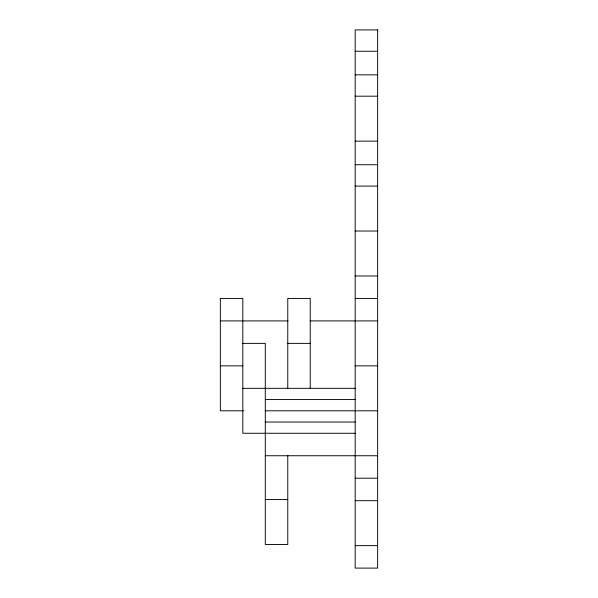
<?xml version="1.0" encoding="UTF-8"?>
<svg xmlns="http://www.w3.org/2000/svg" width="598" height="598" viewBox="0 0 598 598"><rect width="100%" height="100%" fill="white"/><g stroke="black" fill="none" stroke-linecap="round" stroke-linejoin="round"><path stroke-width="0.9" d="M355.182 51.249L377.652 51.249M355.182 74.847L377.652 74.847M355.182 96.188L377.652 96.188M355.182 141.135L377.652 141.135M355.182 164.734L377.652 164.734M355.182 186.083L377.652 186.083M355.182 231.022L377.652 231.022M355.182 275.97L377.652 275.97M355.182 298.439L377.652 298.439M220.348 320.909L287.997 320.909M310.235 320.909L377.652 320.909M242.818 343.379L265.295 343.379L265.295 544.501L287.765 544.501L287.765 455.28M287.765 343.379L310.235 343.379M220.348 365.856L242.818 365.856M355.182 365.856L377.652 365.856M242.818 388.326L355.182 388.326M265.295 399.561L355.182 399.561M243.513 410.796L220.348 410.796L220.348 298.439L242.818 298.439L242.818 433.266L355.182 433.266M265.295 410.796L377.652 410.796M265.295 422.031L355.182 422.031M265.295 455.743L377.652 455.743M355.182 478.213L377.652 478.213M265.295 499.562L287.765 499.562M355.182 500.683L377.652 500.683M355.182 545.63L377.652 545.63M310.235 388.326L310.235 298.439L287.765 298.439L287.765 388.326M377.652 29.9L355.182 29.9L355.182 568.1L377.652 568.1L377.652 29.9"/></g></svg>
